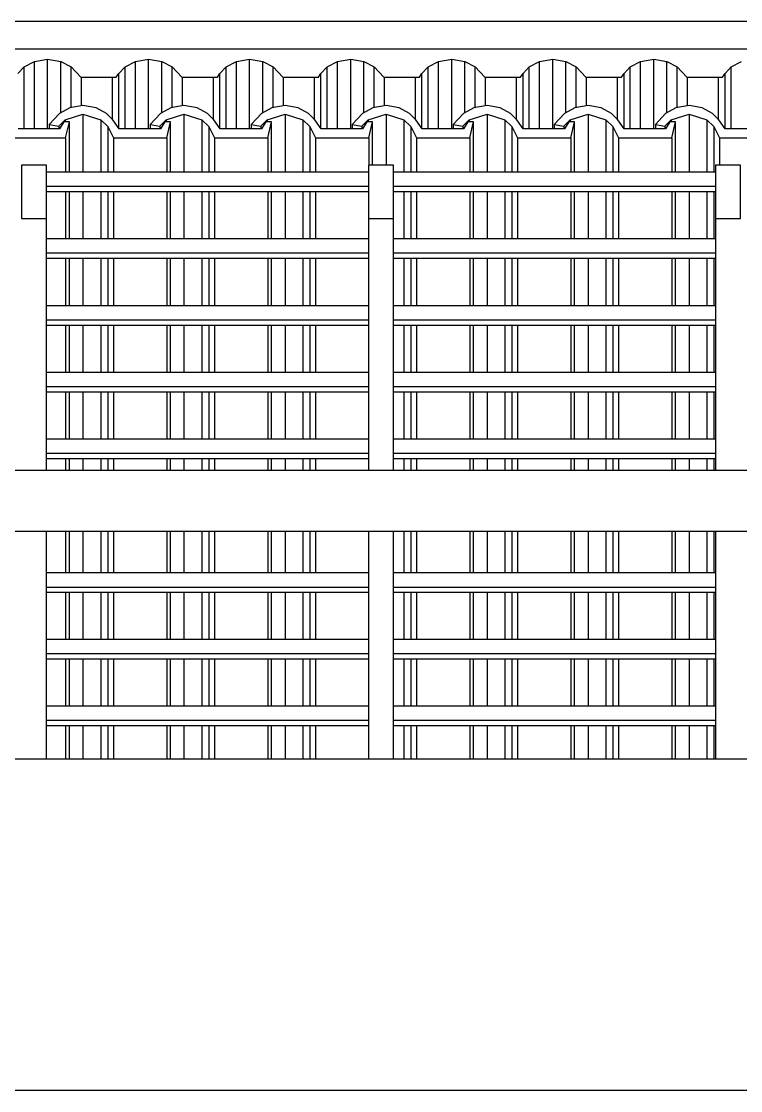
# Model space of a CAD drawing. Header units: metres. Extents: x 49 to 320, y -91 to 27.
# Drawn here: x 215.404 to 216.828, y 23.186 to 25.303 of the extents above; entities that cross this region are included whole.
import ezdxf

# ---------------------------------------------------------------- set-up
doc = ezdxf.new("R2010")
doc.units = ezdxf.units.M
doc.header["$LTSCALE"] = 0.2
for name, color, linetype in [('ARQ-___-___-VST', 9, 'Continuous'), ('ARQ-ALV-BXA', 1, 'Continuous'), ('ARQ-COB', 4, 'Continuous'), ('ARQ-FOR', 2, 'Continuous'), ('ARQ-LAJ', 12, 'Continuous')]:
    doc.layers.add(name, color=color, linetype=linetype)

msp = doc.modelspace()

# ---------------------------------------------------------------- linework, layer by layer
at = {"layer": 'ARQ-___-___-VST'}
for p, q in [((218.8259, 25.3026), (212.6559, 25.3026)), ((218.8259, 25.3026), (212.6559, 25.3026)), ((212.6559, 25.248), (218.8259, 25.248)), ((215.3971, 25.1993), (215.4094, 25.2123)), ((215.4094, 25.2123), (215.4298, 25.2234)), ((215.4094, 25.0897), (215.4094, 25.2123)), ((215.4298, 25.2234), (215.4559, 25.2281)), ((215.4298, 25.0897), (215.4298, 25.2234)), ((215.4559, 25.0897), (215.4559, 25.2281)), ((215.4559, 25.2281), (215.4821, 25.2234)), ((215.4821, 25.122), (215.4821, 25.2234)), ((215.4821, 25.2234), (215.5025, 25.2123)), ((215.5025, 25.1322), (215.5025, 25.2123)), ((215.5025, 25.2123), (215.5214, 25.192)), ((215.5971, 25.1993), (215.6094, 25.2123)), ((215.6094, 25.2123), (215.6298, 25.2234)), ((215.6094, 25.0897), (215.6094, 25.2123)), ((215.6298, 25.2234), (215.6559, 25.2281)), ((215.6298, 25.0897), (215.6298, 25.2234)), ((215.6559, 25.0897), (215.6559, 25.2281)), ((215.6559, 25.2281), (215.6821, 25.2234)), ((215.6821, 25.122), (215.6821, 25.2234)), ((215.6821, 25.2234), (215.7025, 25.2123)), ((215.7025, 25.1322), (215.7025, 25.2123)), ((215.7025, 25.2123), (215.7214, 25.192)), ((215.7971, 25.1993), (215.8094, 25.2123)), ((215.8094, 25.2123), (215.8298, 25.2234)), ((215.8094, 25.0897), (215.8094, 25.2123)), ((215.8298, 25.2234), (215.8559, 25.2281)), ((215.8298, 25.0897), (215.8298, 25.2234)), ((215.8559, 25.0897), (215.8559, 25.2281)), ((215.8559, 25.2281), (215.8821, 25.2234)), ((215.8821, 25.122), (215.8821, 25.2234)), ((215.8821, 25.2234), (215.9025, 25.2123)), ((215.9025, 25.1322), (215.9025, 25.2123)), ((215.9025, 25.2123), (215.9214, 25.192)), ((215.9971, 25.1993), (216.0094, 25.2123)), ((216.0094, 25.2123), (216.0298, 25.2234)), ((216.0094, 25.0897), (216.0094, 25.2123)), ((216.0298, 25.2234), (216.0559, 25.2281)), ((216.0298, 25.0897), (216.0298, 25.2234)), ((216.0559, 25.0897), (216.0559, 25.2281)), ((216.0559, 25.2281), (216.0821, 25.2234)), ((216.0821, 25.122), (216.0821, 25.2234)), ((216.0821, 25.2234), (216.1025, 25.2123)), ((216.1025, 25.1322), (216.1025, 25.2123)), ((216.1025, 25.2123), (216.1214, 25.192)), ((216.1971, 25.1993), (216.2094, 25.2123)), ((216.2094, 25.2123), (216.2298, 25.2234)), ((216.2094, 25.0897), (216.2094, 25.2123)), ((216.2298, 25.2234), (216.2559, 25.2281)), ((216.2298, 25.0897), (216.2298, 25.2234)), ((216.2559, 25.0897), (216.2559, 25.2281)), ((216.2559, 25.2281), (216.2821, 25.2234)), ((216.2821, 25.122), (216.2821, 25.2234)), ((216.2821, 25.2234), (216.3025, 25.2123)), ((216.3025, 25.1322), (216.3025, 25.2123)), ((216.3025, 25.2123), (216.3214, 25.192)), ((216.3971, 25.1993), (216.4094, 25.2123)), ((216.4094, 25.2123), (216.4298, 25.2234)), ((216.4094, 25.0897), (216.4094, 25.2123)), ((216.4298, 25.2234), (216.4559, 25.2281)), ((216.4298, 25.0897), (216.4298, 25.2234)), ((216.4559, 25.0897), (216.4559, 25.2281)), ((216.4559, 25.2281), (216.4821, 25.2234)), ((216.4821, 25.122), (216.4821, 25.2234)), ((216.4821, 25.2234), (216.5025, 25.2123)), ((216.5025, 25.1322), (216.5025, 25.2123)), ((216.5025, 25.2123), (216.5214, 25.192)), ((216.5971, 25.1993), (216.6094, 25.2123)), ((216.6094, 25.2123), (216.6298, 25.2234)), ((216.6094, 25.0897), (216.6094, 25.2123)), ((216.6298, 25.2234), (216.6559, 25.2281)), ((216.6298, 25.0897), (216.6298, 25.2234)), ((216.6559, 25.0897), (216.6559, 25.2281)), ((216.6559, 25.2281), (216.6821, 25.2234)), ((216.6821, 25.122), (216.6821, 25.2234)), ((216.6821, 25.2234), (216.7025, 25.2123)), ((216.7025, 25.1322), (216.7025, 25.2123)), ((216.7025, 25.2123), (216.7214, 25.192)), ((216.7971, 25.1993), (216.8094, 25.2123)), ((216.8094, 25.2123), (216.8298, 25.2234)), ((216.8094, 25.0897), (216.8094, 25.2123)), ((215.5214, 25.192), (215.5919, 25.192)), ((215.5228, 25.1358), (215.5228, 25.192)), ((215.5844, 25.1079), (215.5844, 25.192)), ((215.5919, 25.192), (215.5971, 25.1993)), ((215.5971, 25.0902), (215.5971, 25.1993)), ((215.7214, 25.192), (215.7919, 25.192)), ((215.7228, 25.1358), (215.7228, 25.192)), ((215.7844, 25.1079), (215.7844, 25.192)), ((215.7919, 25.192), (215.7971, 25.1993)), ((215.7971, 25.0902), (215.7971, 25.1993)), ((215.9214, 25.192), (215.9919, 25.192)), ((215.9228, 25.1358), (215.9228, 25.192)), ((215.9844, 25.1079), (215.9844, 25.192)), ((215.9919, 25.192), (215.9971, 25.1993)), ((215.9971, 25.0902), (215.9971, 25.1993)), ((216.1214, 25.192), (216.1919, 25.192)), ((216.1228, 25.1358), (216.1228, 25.192)), ((216.1844, 25.1079), (216.1844, 25.192)), ((216.1919, 25.192), (216.1971, 25.1993)), ((216.1971, 25.0902), (216.1971, 25.1993)), ((216.3214, 25.192), (216.3919, 25.192)), ((216.3228, 25.1358), (216.3228, 25.192)), ((216.3844, 25.1079), (216.3844, 25.192)), ((216.3919, 25.192), (216.3971, 25.1993)), ((216.3971, 25.0902), (216.3971, 25.1993)), ((216.5214, 25.192), (216.5919, 25.192)), ((216.5228, 25.1358), (216.5228, 25.192)), ((216.5844, 25.1079), (216.5844, 25.192)), ((216.5919, 25.192), (216.5971, 25.1993)), ((216.5971, 25.0902), (216.5971, 25.1993)), ((216.7214, 25.192), (216.7919, 25.192)), ((216.7228, 25.1358), (216.7228, 25.192)), ((216.7844, 25.1079), (216.7844, 25.192)), ((216.7919, 25.192), (216.7971, 25.1993)), ((216.7971, 25.0902), (216.7971, 25.1993)), ((215.4907, 25.1075), (215.4907, 25.1035)), ((215.4991, 25.004), (215.4991, 25.1035)), ((215.5259, 25.1189), (215.5259, 25.004)), ((215.5612, 25.1075), (215.5612, 25.004)), ((215.6907, 25.1075), (215.6907, 25.1035)), ((215.6991, 25.004), (215.6991, 25.1035)), ((215.7259, 25.1189), (215.7259, 25.004)), ((215.7612, 25.1075), (215.7612, 25.004)), ((215.8907, 25.1075), (215.8907, 25.1035)), ((215.8991, 25.004), (215.8991, 25.1035)), ((215.9259, 25.1189), (215.9259, 25.004)), ((215.9612, 25.1075), (215.9612, 25.004)), ((216.0907, 25.1075), (216.0907, 25.1035)), ((216.0991, 25.0182), (216.0991, 25.1035)), ((216.1259, 25.1189), (216.1259, 25.0182)), ((216.1612, 25.1075), (216.1612, 25.004)), ((216.2907, 25.1075), (216.2907, 25.1035)), ((216.2991, 25.004), (216.2991, 25.1035)), ((216.3259, 25.1189), (216.3259, 25.004)), ((216.3612, 25.1075), (216.3612, 25.004)), ((216.4907, 25.1075), (216.4907, 25.1035)), ((216.4991, 25.004), (216.4991, 25.1035)), ((216.5259, 25.1189), (216.5259, 25.004)), ((216.5612, 25.1075), (216.5612, 25.004)), ((216.6907, 25.1075), (216.6907, 25.1035)), ((216.6991, 25.004), (216.6991, 25.1035)), ((216.7259, 25.1189), (216.7259, 25.004)), ((216.7612, 25.1075), (216.7612, 25.004)), ((215.4591, 25.0988), (215.4591, 25.0897)), ((215.4778, 25.0955), (215.4778, 25.0897)), ((215.5749, 25.0945), (215.5749, 25.004)), ((215.6591, 25.0988), (215.6591, 25.0897)), ((215.6778, 25.0955), (215.6778, 25.0897)), ((215.7749, 25.0945), (215.7749, 25.004)), ((215.8591, 25.0988), (215.8591, 25.0897)), ((215.8778, 25.0955), (215.8778, 25.0897)), ((215.9749, 25.0945), (215.9749, 25.004)), ((216.0591, 25.0988), (216.0591, 25.0897)), ((216.0778, 25.0955), (216.0778, 25.0897)), ((216.1749, 25.0945), (216.1749, 25.004)), ((216.2591, 25.0988), (216.2591, 25.0897)), ((216.2778, 25.0955), (216.2778, 25.0897)), ((216.3749, 25.0945), (216.3749, 25.004)), ((216.4591, 25.0988), (216.4591, 25.0897)), ((216.4778, 25.0955), (216.4778, 25.0897)), ((216.5749, 25.0945), (216.5749, 25.004)), ((216.6591, 25.0988), (216.6591, 25.0897)), ((216.6778, 25.0955), (216.6778, 25.0897)), ((216.7749, 25.0945), (216.7749, 25.004)), ((215.4916, 25.0722), (215.4916, 25.004)), ((215.5864, 25.0722), (215.5864, 25.004)), ((215.6916, 25.0722), (215.6916, 25.004)), ((215.7864, 25.0722), (215.7864, 25.004)), ((215.8916, 25.0722), (215.8916, 25.004)), ((215.9864, 25.0722), (215.9864, 25.004)), ((216.0916, 25.0722), (216.0916, 25.0182)), ((216.1864, 25.0722), (216.1864, 25.004)), ((216.2916, 25.0722), (216.2916, 25.004)), ((216.3864, 25.0722), (216.3864, 25.004)), ((216.4916, 25.0722), (216.4916, 25.004)), ((216.5864, 25.0722), (216.5864, 25.004)), ((216.6916, 25.0722), (216.6916, 25.004)), ((216.7864, 25.0722), (216.7864, 25.0182)), ((216.0909, 25.004), (215.4539, 25.004)), ((216.7779, 25.004), (216.1409, 25.004)), ((216.0909, 24.9757), (215.4539, 24.9757)), ((215.4539, 24.9658), (216.0909, 24.9658)), ((215.4916, 24.9658), (215.4916, 24.8719)), ((215.4991, 24.8719), (215.4991, 24.9658)), ((215.5259, 24.9658), (215.5259, 24.8719)), ((215.5612, 24.9658), (215.5612, 24.8719)), ((215.5749, 24.9658), (215.5749, 24.8719)), ((215.5864, 24.9658), (215.5864, 24.8719)), ((215.6916, 24.9658), (215.6916, 24.8719)), ((215.6991, 24.8719), (215.6991, 24.9658)), ((215.7259, 24.9658), (215.7259, 24.8719)), ((215.7612, 24.9658), (215.7612, 24.8719)), ((215.7749, 24.9658), (215.7749, 24.8719)), ((215.7864, 24.9658), (215.7864, 24.8719)), ((215.8916, 24.9658), (215.8916, 24.8719)), ((215.8991, 24.8719), (215.8991, 24.9658)), ((215.9259, 24.9658), (215.9259, 24.8719)), ((215.9612, 24.9658), (215.9612, 24.8719)), ((215.9749, 24.9658), (215.9749, 24.8719)), ((215.9864, 24.9658), (215.9864, 24.8719)), ((216.7779, 24.9757), (216.1409, 24.9757)), ((216.1409, 24.9658), (216.7779, 24.9658)), ((216.1612, 24.9658), (216.1612, 24.8719)), ((216.1749, 24.9658), (216.1749, 24.8719)), ((216.1864, 24.9658), (216.1864, 24.8719)), ((216.2916, 24.9658), (216.2916, 24.8719)), ((216.2991, 24.8719), (216.2991, 24.9658)), ((216.3259, 24.9658), (216.3259, 24.8719)), ((216.3612, 24.9658), (216.3612, 24.8719)), ((216.3749, 24.9658), (216.3749, 24.8719)), ((216.3864, 24.9658), (216.3864, 24.8719)), ((216.4916, 24.9658), (216.4916, 24.8719)), ((216.4991, 24.8719), (216.4991, 24.9658)), ((216.5259, 24.9658), (216.5259, 24.8719)), ((216.5612, 24.9658), (216.5612, 24.8719)), ((216.5749, 24.9658), (216.5749, 24.8719)), ((216.5864, 24.9658), (216.5864, 24.8719)), ((216.6916, 24.9658), (216.6916, 24.8719)), ((216.6991, 24.8719), (216.6991, 24.9658)), ((216.7259, 24.9658), (216.7259, 24.8719)), ((216.7612, 24.9658), (216.7612, 24.8719)), ((216.7749, 24.9658), (216.7749, 24.8719)), ((215.4539, 24.4133), (215.4539, 24.9123)), ((216.0909, 24.9123), (216.0909, 24.4133)), ((216.1409, 24.4133), (216.1409, 24.9123)), ((216.7779, 24.9123), (216.7779, 24.4133)), ((216.0909, 24.8719), (215.4539, 24.8719)), ((216.7779, 24.8719), (216.1409, 24.8719)), ((216.0909, 24.8436), (215.4539, 24.8436)), ((215.4539, 24.8337), (216.0909, 24.8337)), ((215.4916, 24.8337), (215.4916, 24.7398)), ((215.4991, 24.7398), (215.4991, 24.8337)), ((215.5259, 24.8337), (215.5259, 24.7398)), ((215.5612, 24.8337), (215.5612, 24.7398)), ((215.5749, 24.8337), (215.5749, 24.7398)), ((215.5864, 24.8337), (215.5864, 24.7398)), ((215.6916, 24.8337), (215.6916, 24.7398)), ((215.6991, 24.7398), (215.6991, 24.8337)), ((215.7259, 24.8337), (215.7259, 24.7398)), ((215.7612, 24.8337), (215.7612, 24.7398)), ((215.7749, 24.8337), (215.7749, 24.7398)), ((215.7864, 24.8337), (215.7864, 24.7398)), ((215.8916, 24.8337), (215.8916, 24.7398)), ((215.8991, 24.7398), (215.8991, 24.8337)), ((215.9259, 24.8337), (215.9259, 24.7398)), ((215.9612, 24.8337), (215.9612, 24.7398)), ((215.9749, 24.8337), (215.9749, 24.7398)), ((215.9864, 24.8337), (215.9864, 24.7398)), ((216.7779, 24.8436), (216.1409, 24.8436)), ((216.1409, 24.8337), (216.7779, 24.8337)), ((216.1612, 24.8337), (216.1612, 24.7398)), ((216.1749, 24.8337), (216.1749, 24.7398)), ((216.1864, 24.8337), (216.1864, 24.7398)), ((216.2916, 24.8337), (216.2916, 24.7398)), ((216.2991, 24.7398), (216.2991, 24.8337)), ((216.3259, 24.8337), (216.3259, 24.7398)), ((216.3612, 24.8337), (216.3612, 24.7398)), ((216.3749, 24.8337), (216.3749, 24.7398)), ((216.3864, 24.8337), (216.3864, 24.7398)), ((216.4916, 24.8337), (216.4916, 24.7398)), ((216.4991, 24.7398), (216.4991, 24.8337)), ((216.5259, 24.8337), (216.5259, 24.7398)), ((216.5612, 24.8337), (216.5612, 24.7398)), ((216.5749, 24.8337), (216.5749, 24.7398)), ((216.5864, 24.8337), (216.5864, 24.7398)), ((216.6916, 24.8337), (216.6916, 24.7398)), ((216.6991, 24.7398), (216.6991, 24.8337)), ((216.7259, 24.8337), (216.7259, 24.7398)), ((216.7612, 24.8337), (216.7612, 24.7398)), ((216.7749, 24.8337), (216.7749, 24.7398)), ((216.0909, 24.7398), (215.4539, 24.7398)), ((216.7779, 24.7398), (216.1409, 24.7398)), ((216.0909, 24.7114), (215.4539, 24.7114)), ((215.4539, 24.7015), (216.0909, 24.7015)), ((215.4916, 24.7015), (215.4916, 24.6076)), ((215.4991, 24.6076), (215.4991, 24.7015)), ((215.5259, 24.7015), (215.5259, 24.6076)), ((215.5612, 24.7015), (215.5612, 24.6076)), ((215.5749, 24.7015), (215.5749, 24.6076)), ((215.5864, 24.7015), (215.5864, 24.6076)), ((215.6916, 24.7015), (215.6916, 24.6076)), ((215.6991, 24.6076), (215.6991, 24.7015)), ((215.7259, 24.7015), (215.7259, 24.6076)), ((215.7612, 24.7015), (215.7612, 24.6076)), ((215.7749, 24.7015), (215.7749, 24.6076)), ((215.7864, 24.7015), (215.7864, 24.6076)), ((215.8916, 24.7015), (215.8916, 24.6076)), ((215.8991, 24.6076), (215.8991, 24.7015)), ((215.9259, 24.7015), (215.9259, 24.6076)), ((215.9612, 24.7015), (215.9612, 24.6076)), ((215.9749, 24.7015), (215.9749, 24.6076)), ((215.9864, 24.7015), (215.9864, 24.6076)), ((216.7779, 24.7114), (216.1409, 24.7114)), ((216.1409, 24.7015), (216.7779, 24.7015)), ((216.1612, 24.7015), (216.1612, 24.6076)), ((216.1749, 24.7015), (216.1749, 24.6076)), ((216.1864, 24.7015), (216.1864, 24.6076)), ((216.2916, 24.7015), (216.2916, 24.6076)), ((216.2991, 24.6076), (216.2991, 24.7015)), ((216.3259, 24.7015), (216.3259, 24.6076)), ((216.3612, 24.7015), (216.3612, 24.6076)), ((216.3749, 24.7015), (216.3749, 24.6076)), ((216.3864, 24.7015), (216.3864, 24.6076)), ((216.4916, 24.7015), (216.4916, 24.6076)), ((216.4991, 24.6076), (216.4991, 24.7015)), ((216.5259, 24.7015), (216.5259, 24.6076)), ((216.5612, 24.7015), (216.5612, 24.6076)), ((216.5749, 24.7015), (216.5749, 24.6076)), ((216.5864, 24.7015), (216.5864, 24.6076)), ((216.6916, 24.7015), (216.6916, 24.6076)), ((216.6991, 24.6076), (216.6991, 24.7015)), ((216.7259, 24.7015), (216.7259, 24.6076)), ((216.7612, 24.7015), (216.7612, 24.6076)), ((216.7749, 24.7015), (216.7749, 24.6076)), ((216.0909, 24.6076), (215.4539, 24.6076)), ((216.7779, 24.6076), (216.1409, 24.6076)), ((216.0909, 24.5793), (215.4539, 24.5793)), ((216.7779, 24.5793), (216.1409, 24.5793)), ((215.4539, 24.5694), (216.0909, 24.5694)), ((215.4916, 24.5694), (215.4916, 24.4755)), ((215.4991, 24.4755), (215.4991, 24.5694)), ((215.5259, 24.5694), (215.5259, 24.4755)), ((215.5612, 24.5694), (215.5612, 24.4755)), ((215.5749, 24.5694), (215.5749, 24.4755)), ((215.5864, 24.5694), (215.5864, 24.4755)), ((215.6916, 24.5694), (215.6916, 24.4755)), ((215.6991, 24.4755), (215.6991, 24.5694)), ((215.7259, 24.5694), (215.7259, 24.4755)), ((215.7612, 24.5694), (215.7612, 24.4755)), ((215.7749, 24.5694), (215.7749, 24.4755)), ((215.7864, 24.5694), (215.7864, 24.4755)), ((215.8916, 24.5694), (215.8916, 24.4755)), ((215.8991, 24.4755), (215.8991, 24.5694)), ((215.9259, 24.5694), (215.9259, 24.4755)), ((215.9612, 24.5694), (215.9612, 24.4755)), ((215.9749, 24.5694), (215.9749, 24.4755)), ((215.9864, 24.5694), (215.9864, 24.4755)), ((216.1409, 24.5694), (216.7779, 24.5694)), ((216.1612, 24.5694), (216.1612, 24.4755)), ((216.1749, 24.5694), (216.1749, 24.4755)), ((216.1864, 24.5694), (216.1864, 24.4755)), ((216.2916, 24.5694), (216.2916, 24.4755)), ((216.2991, 24.4755), (216.2991, 24.5694)), ((216.3259, 24.5694), (216.3259, 24.4755)), ((216.3612, 24.5694), (216.3612, 24.4755)), ((216.3749, 24.5694), (216.3749, 24.4755)), ((216.3864, 24.5694), (216.3864, 24.4755)), ((216.4916, 24.5694), (216.4916, 24.4755)), ((216.4991, 24.4755), (216.4991, 24.5694)), ((216.5259, 24.5694), (216.5259, 24.4755)), ((216.5612, 24.5694), (216.5612, 24.4755)), ((216.5749, 24.5694), (216.5749, 24.4755)), ((216.5864, 24.5694), (216.5864, 24.4755)), ((216.6916, 24.5694), (216.6916, 24.4755)), ((216.6991, 24.4755), (216.6991, 24.5694)), ((216.7259, 24.5694), (216.7259, 24.4755)), ((216.7612, 24.5694), (216.7612, 24.4755)), ((216.7749, 24.5694), (216.7749, 24.4755)), ((216.0909, 24.4755), (215.4539, 24.4755)), ((216.7779, 24.4755), (216.1409, 24.4755)), ((216.0909, 24.4472), (215.4539, 24.4472)), ((216.7779, 24.4472), (216.1409, 24.4472)), ((215.4539, 24.4373), (216.0909, 24.4373)), ((215.4916, 24.4373), (215.4916, 24.4133)), ((215.4991, 24.4133), (215.4991, 24.4373)), ((215.5259, 24.4373), (215.5259, 24.4133)), ((215.5612, 24.4373), (215.5612, 24.4133)), ((215.5749, 24.4373), (215.5749, 24.4133)), ((215.5864, 24.4373), (215.5864, 24.4133)), ((215.6916, 24.4373), (215.6916, 24.4133)), ((215.6991, 24.4133), (215.6991, 24.4373)), ((215.7259, 24.4373), (215.7259, 24.4133)), ((215.7612, 24.4373), (215.7612, 24.4133)), ((215.7749, 24.4373), (215.7749, 24.4133)), ((215.7864, 24.4373), (215.7864, 24.4133)), ((215.8916, 24.4373), (215.8916, 24.4133)), ((215.8991, 24.4133), (215.8991, 24.4373)), ((215.9259, 24.4373), (215.9259, 24.4133)), ((215.9612, 24.4373), (215.9612, 24.4133)), ((215.9749, 24.4373), (215.9749, 24.4133)), ((215.9864, 24.4373), (215.9864, 24.4133)), ((216.1409, 24.4373), (216.7779, 24.4373)), ((216.1612, 24.4373), (216.1612, 24.4133)), ((216.1749, 24.4373), (216.1749, 24.4133)), ((216.1864, 24.4373), (216.1864, 24.4133)), ((216.2916, 24.4373), (216.2916, 24.4133)), ((216.2991, 24.4133), (216.2991, 24.4373)), ((216.3259, 24.4373), (216.3259, 24.4133)), ((216.3612, 24.4373), (216.3612, 24.4133)), ((216.3749, 24.4373), (216.3749, 24.4133)), ((216.3864, 24.4373), (216.3864, 24.4133)), ((216.4916, 24.4373), (216.4916, 24.4133)), ((216.4991, 24.4133), (216.4991, 24.4373)), ((216.5259, 24.4373), (216.5259, 24.4133)), ((216.5612, 24.4373), (216.5612, 24.4133)), ((216.5749, 24.4373), (216.5749, 24.4133)), ((216.5864, 24.4373), (216.5864, 24.4133)), ((216.6916, 24.4373), (216.6916, 24.4133)), ((216.6991, 24.4133), (216.6991, 24.4373)), ((216.7259, 24.4373), (216.7259, 24.4133)), ((216.7612, 24.4373), (216.7612, 24.4133)), ((216.7749, 24.4373), (216.7749, 24.4133)), ((218.8259, 24.4133), (213.5559, 24.4133)), ((213.5559, 24.2933), (218.8259, 24.2933)), ((215.4539, 23.842), (215.4539, 24.2933)), ((215.4916, 24.2933), (215.4916, 24.2112)), ((215.4991, 24.2112), (215.4991, 24.2933)), ((215.5259, 24.2933), (215.5259, 24.2112)), ((215.5612, 24.2933), (215.5612, 24.2112)), ((215.5749, 24.2933), (215.5749, 24.2112)), ((215.5864, 24.2933), (215.5864, 24.2112)), ((215.6916, 24.2933), (215.6916, 24.2112)), ((215.6991, 24.2112), (215.6991, 24.2933)), ((215.7259, 24.2933), (215.7259, 24.2112)), ((215.7612, 24.2933), (215.7612, 24.2112)), ((215.7749, 24.2933), (215.7749, 24.2112)), ((215.7864, 24.2933), (215.7864, 24.2112)), ((215.8916, 24.2933), (215.8916, 24.2112)), ((215.8991, 24.2112), (215.8991, 24.2933)), ((215.9259, 24.2933), (215.9259, 24.2112)), ((215.9612, 24.2933), (215.9612, 24.2112)), ((215.9749, 24.2933), (215.9749, 24.2112)), ((215.9864, 24.2933), (215.9864, 24.2112)), ((216.0909, 24.2933), (216.0909, 23.842)), ((216.1409, 23.842), (216.1409, 24.2933)), ((216.1612, 24.2933), (216.1612, 24.2112)), ((216.1749, 24.2933), (216.1749, 24.2112)), ((216.1864, 24.2933), (216.1864, 24.2112)), ((216.2916, 24.2933), (216.2916, 24.2112)), ((216.2991, 24.2112), (216.2991, 24.2933)), ((216.3259, 24.2933), (216.3259, 24.2112)), ((216.3612, 24.2933), (216.3612, 24.2112)), ((216.3749, 24.2933), (216.3749, 24.2112)), ((216.3864, 24.2933), (216.3864, 24.2112)), ((216.4916, 24.2933), (216.4916, 24.2112)), ((216.4991, 24.2112), (216.4991, 24.2933)), ((216.5259, 24.2933), (216.5259, 24.2112)), ((216.5612, 24.2933), (216.5612, 24.2112)), ((216.5749, 24.2933), (216.5749, 24.2112)), ((216.5864, 24.2933), (216.5864, 24.2112)), ((216.6916, 24.2933), (216.6916, 24.2112)), ((216.6991, 24.2112), (216.6991, 24.2933)), ((216.7259, 24.2933), (216.7259, 24.2112)), ((216.7612, 24.2933), (216.7612, 24.2112)), ((216.7749, 24.2933), (216.7749, 24.2112)), ((216.7779, 24.2933), (216.7779, 23.842)), ((216.0909, 24.2112), (215.4539, 24.2112)), ((216.7779, 24.2112), (216.1409, 24.2112)), ((215.4539, 24.1829), (216.0909, 24.1829)), ((215.4539, 24.173), (216.0909, 24.173)), ((215.4916, 24.173), (215.4916, 24.0791)), ((215.4991, 24.0791), (215.4991, 24.173)), ((215.5259, 24.173), (215.5259, 24.0791)), ((215.5612, 24.173), (215.5612, 24.0791)), ((215.5749, 24.173), (215.5749, 24.0791)), ((215.5864, 24.173), (215.5864, 24.0791)), ((215.6916, 24.173), (215.6916, 24.0791)), ((215.6991, 24.0791), (215.6991, 24.173)), ((215.7259, 24.173), (215.7259, 24.0791)), ((215.7612, 24.173), (215.7612, 24.0791)), ((215.7749, 24.173), (215.7749, 24.0791)), ((215.7864, 24.173), (215.7864, 24.0791)), ((215.8916, 24.173), (215.8916, 24.0791)), ((215.8991, 24.0791), (215.8991, 24.173)), ((215.9259, 24.173), (215.9259, 24.0791)), ((215.9612, 24.173), (215.9612, 24.0791)), ((215.9749, 24.173), (215.9749, 24.0791)), ((215.9864, 24.173), (215.9864, 24.0791)), ((216.1409, 24.1829), (216.7779, 24.1829)), ((216.1409, 24.173), (216.7779, 24.173)), ((216.1612, 24.173), (216.1612, 24.0791)), ((216.1749, 24.173), (216.1749, 24.0791)), ((216.1864, 24.173), (216.1864, 24.0791)), ((216.2916, 24.173), (216.2916, 24.0791)), ((216.2991, 24.0791), (216.2991, 24.173)), ((216.3259, 24.173), (216.3259, 24.0791)), ((216.3612, 24.173), (216.3612, 24.0791)), ((216.3749, 24.173), (216.3749, 24.0791)), ((216.3864, 24.173), (216.3864, 24.0791)), ((216.4916, 24.173), (216.4916, 24.0791)), ((216.4991, 24.0791), (216.4991, 24.173)), ((216.5259, 24.173), (216.5259, 24.0791)), ((216.5612, 24.173), (216.5612, 24.0791)), ((216.5749, 24.173), (216.5749, 24.0791)), ((216.5864, 24.173), (216.5864, 24.0791)), ((216.6916, 24.173), (216.6916, 24.0791)), ((216.6991, 24.0791), (216.6991, 24.173)), ((216.7259, 24.173), (216.7259, 24.0791)), ((216.7612, 24.173), (216.7612, 24.0791)), ((216.7749, 24.173), (216.7749, 24.0791)), ((216.0909, 24.0791), (215.4539, 24.0791)), ((216.7779, 24.0791), (216.1409, 24.0791)), ((216.0909, 24.0507), (215.4539, 24.0507)), ((216.7779, 24.0507), (216.1409, 24.0507)), ((215.4539, 24.0408), (216.0909, 24.0408)), ((215.4916, 24.0408), (215.4916, 23.9469)), ((215.4991, 23.9469), (215.4991, 24.0408)), ((215.5259, 24.0408), (215.5259, 23.9469)), ((215.5612, 24.0408), (215.5612, 23.9469)), ((215.5749, 24.0408), (215.5749, 23.9469)), ((215.5864, 24.0408), (215.5864, 23.9469)), ((215.6916, 24.0408), (215.6916, 23.9469)), ((215.6991, 23.9469), (215.6991, 24.0408)), ((215.7259, 24.0408), (215.7259, 23.9469)), ((215.7612, 24.0408), (215.7612, 23.9469)), ((215.7749, 24.0408), (215.7749, 23.9469)), ((215.7864, 24.0408), (215.7864, 23.9469)), ((215.8916, 24.0408), (215.8916, 23.9469)), ((215.8991, 23.9469), (215.8991, 24.0408)), ((215.9259, 24.0408), (215.9259, 23.9469)), ((215.9612, 24.0408), (215.9612, 23.9469)), ((215.9749, 24.0408), (215.9749, 23.9469)), ((215.9864, 24.0408), (215.9864, 23.9469)), ((216.1409, 24.0408), (216.7779, 24.0408)), ((216.1612, 24.0408), (216.1612, 23.9469)), ((216.1749, 24.0408), (216.1749, 23.9469)), ((216.1864, 24.0408), (216.1864, 23.9469)), ((216.2916, 24.0408), (216.2916, 23.9469)), ((216.2991, 23.9469), (216.2991, 24.0408)), ((216.3259, 24.0408), (216.3259, 23.9469)), ((216.3612, 24.0408), (216.3612, 23.9469)), ((216.3749, 24.0408), (216.3749, 23.9469)), ((216.3864, 24.0408), (216.3864, 23.9469)), ((216.4916, 24.0408), (216.4916, 23.9469)), ((216.4991, 23.9469), (216.4991, 24.0408)), ((216.5259, 24.0408), (216.5259, 23.9469)), ((216.5612, 24.0408), (216.5612, 23.9469)), ((216.5749, 24.0408), (216.5749, 23.9469)), ((216.5864, 24.0408), (216.5864, 23.9469)), ((216.6916, 24.0408), (216.6916, 23.9469)), ((216.6991, 23.9469), (216.6991, 24.0408)), ((216.7259, 24.0408), (216.7259, 23.9469)), ((216.7612, 24.0408), (216.7612, 23.9469)), ((216.7749, 24.0408), (216.7749, 23.9469)), ((216.0909, 23.9469), (215.4539, 23.9469)), ((216.7779, 23.9469), (216.1409, 23.9469)), ((216.0909, 23.9186), (215.4539, 23.9186)), ((216.7779, 23.9186), (216.1409, 23.9186)), ((215.4539, 23.9087), (216.0909, 23.9087)), ((215.4916, 23.9087), (215.4916, 23.842)), ((215.4991, 23.842), (215.4991, 23.9087)), ((215.5259, 23.9087), (215.5259, 23.842)), ((215.5612, 23.9087), (215.5612, 23.842)), ((215.5749, 23.9087), (215.5749, 23.842)), ((215.5864, 23.9087), (215.5864, 23.842)), ((215.6916, 23.9087), (215.6916, 23.842)), ((215.6991, 23.842), (215.6991, 23.9087)), ((215.7259, 23.9087), (215.7259, 23.842)), ((215.7612, 23.9087), (215.7612, 23.842)), ((215.7749, 23.9087), (215.7749, 23.842)), ((215.7864, 23.9087), (215.7864, 23.842)), ((215.8916, 23.9087), (215.8916, 23.842)), ((215.8991, 23.842), (215.8991, 23.9087)), ((215.9259, 23.9087), (215.9259, 23.842)), ((215.9612, 23.9087), (215.9612, 23.842)), ((215.9749, 23.9087), (215.9749, 23.842)), ((215.9864, 23.9087), (215.9864, 23.842)), ((216.1409, 23.9087), (216.7779, 23.9087)), ((216.1612, 23.9087), (216.1612, 23.842)), ((216.1749, 23.9087), (216.1749, 23.842)), ((216.1864, 23.9087), (216.1864, 23.842)), ((216.2916, 23.9087), (216.2916, 23.842)), ((216.2991, 23.842), (216.2991, 23.9087)), ((216.3259, 23.9087), (216.3259, 23.842)), ((216.3612, 23.9087), (216.3612, 23.842)), ((216.3749, 23.9087), (216.3749, 23.842)), ((216.3864, 23.9087), (216.3864, 23.842)), ((216.4916, 23.9087), (216.4916, 23.842)), ((216.4991, 23.842), (216.4991, 23.9087)), ((216.5259, 23.9087), (216.5259, 23.842)), ((216.5612, 23.9087), (216.5612, 23.842)), ((216.5749, 23.9087), (216.5749, 23.842)), ((216.5864, 23.9087), (216.5864, 23.842)), ((216.6916, 23.9087), (216.6916, 23.842)), ((216.6991, 23.842), (216.6991, 23.9087)), ((216.7259, 23.9087), (216.7259, 23.842)), ((216.7612, 23.9087), (216.7612, 23.842)), ((216.7749, 23.9087), (216.7749, 23.842))]:
    msp.add_line(p, q, dxfattribs=at)
at = {"layer": 'ARQ-ALV-BXA'}
msp.add_line((218.8259, 23.842), (213.5559, 23.842), dxfattribs=at)
at = {"layer": 'ARQ-COB'}
for p, q in [((215.4998, 25.1317), (215.4794, 25.1205)), ((215.5259, 25.1363), (215.4998, 25.1317)), ((215.5521, 25.1317), (215.5259, 25.1363)), ((215.5725, 25.1205), (215.5521, 25.1317)), ((215.6998, 25.1317), (215.6794, 25.1205)), ((215.7259, 25.1363), (215.6998, 25.1317)), ((215.7521, 25.1317), (215.7259, 25.1363)), ((215.7725, 25.1205), (215.7521, 25.1317)), ((215.8998, 25.1317), (215.8794, 25.1205)), ((215.9259, 25.1363), (215.8998, 25.1317)), ((215.9521, 25.1317), (215.9259, 25.1363)), ((215.9725, 25.1205), (215.9521, 25.1317)), ((216.0998, 25.1317), (216.0794, 25.1205)), ((216.1259, 25.1363), (216.0998, 25.1317)), ((216.1521, 25.1317), (216.1259, 25.1363)), ((216.1725, 25.1205), (216.1521, 25.1317)), ((216.2998, 25.1317), (216.2794, 25.1205)), ((216.3259, 25.1363), (216.2998, 25.1317)), ((216.3521, 25.1317), (216.3259, 25.1363)), ((216.3725, 25.1205), (216.3521, 25.1317)), ((216.4998, 25.1317), (216.4794, 25.1205)), ((216.5259, 25.1363), (216.4998, 25.1317)), ((216.5521, 25.1317), (216.5259, 25.1363)), ((216.5725, 25.1205), (216.5521, 25.1317)), ((216.6998, 25.1317), (216.6794, 25.1205)), ((216.7259, 25.1363), (216.6998, 25.1317)), ((216.7521, 25.1317), (216.7259, 25.1363)), ((216.7725, 25.1205), (216.7521, 25.1317)), ((215.4794, 25.1205), (215.4591, 25.0988)), ((215.4778, 25.0955), (215.4907, 25.1075)), ((215.4881, 25.1035), (215.4792, 25.0897)), ((215.4991, 25.1035), (215.4881, 25.1035)), ((215.4907, 25.1075), (215.5259, 25.1189)), ((215.4916, 25.0722), (215.4991, 25.1035)), ((215.5259, 25.1189), (215.5612, 25.1075)), ((215.5612, 25.1075), (215.5749, 25.0945)), ((215.5847, 25.1075), (215.5725, 25.1205)), ((215.5974, 25.0897), (215.5847, 25.1075)), ((215.6794, 25.1205), (215.6591, 25.0988)), ((215.6778, 25.0955), (215.6907, 25.1075)), ((215.6881, 25.1035), (215.6792, 25.0897)), ((215.6991, 25.1035), (215.6881, 25.1035)), ((215.6907, 25.1075), (215.7259, 25.1189)), ((215.6916, 25.0722), (215.6991, 25.1035)), ((215.7259, 25.1189), (215.7612, 25.1075)), ((215.7612, 25.1075), (215.7749, 25.0945)), ((215.7847, 25.1075), (215.7725, 25.1205)), ((215.7974, 25.0897), (215.7847, 25.1075)), ((215.8794, 25.1205), (215.8591, 25.0988)), ((215.8778, 25.0955), (215.8907, 25.1075)), ((215.8881, 25.1035), (215.8792, 25.0897)), ((215.8991, 25.1035), (215.8881, 25.1035)), ((215.8907, 25.1075), (215.9259, 25.1189)), ((215.8916, 25.0722), (215.8991, 25.1035)), ((215.9259, 25.1189), (215.9612, 25.1075)), ((215.9612, 25.1075), (215.9749, 25.0945)), ((215.9847, 25.1075), (215.9725, 25.1205)), ((215.9974, 25.0897), (215.9847, 25.1075)), ((216.0794, 25.1205), (216.0591, 25.0988)), ((216.0778, 25.0955), (216.0907, 25.1075)), ((216.0881, 25.1035), (216.0792, 25.0897)), ((216.0991, 25.1035), (216.0881, 25.1035)), ((216.0907, 25.1075), (216.1259, 25.1189)), ((216.0916, 25.0722), (216.0991, 25.1035)), ((216.1259, 25.1189), (216.1612, 25.1075)), ((216.1612, 25.1075), (216.1749, 25.0945)), ((216.1847, 25.1075), (216.1725, 25.1205)), ((216.1974, 25.0897), (216.1847, 25.1075)), ((216.2794, 25.1205), (216.2591, 25.0988)), ((216.2778, 25.0955), (216.2907, 25.1075)), ((216.2881, 25.1035), (216.2792, 25.0897)), ((216.2991, 25.1035), (216.2881, 25.1035)), ((216.2907, 25.1075), (216.3259, 25.1189)), ((216.2916, 25.0722), (216.2991, 25.1035)), ((216.3259, 25.1189), (216.3612, 25.1075)), ((216.3612, 25.1075), (216.3749, 25.0945)), ((216.3847, 25.1075), (216.3725, 25.1205)), ((216.3974, 25.0897), (216.3847, 25.1075)), ((216.4794, 25.1205), (216.4591, 25.0988)), ((216.4778, 25.0955), (216.4907, 25.1075)), ((216.4881, 25.1035), (216.4792, 25.0897)), ((216.4991, 25.1035), (216.4881, 25.1035)), ((216.4907, 25.1075), (216.5259, 25.1189)), ((216.4916, 25.0722), (216.4991, 25.1035)), ((216.5259, 25.1189), (216.5612, 25.1075)), ((216.5612, 25.1075), (216.5749, 25.0945)), ((216.5847, 25.1075), (216.5725, 25.1205)), ((216.5974, 25.0897), (216.5847, 25.1075)), ((216.6794, 25.1205), (216.6591, 25.0988)), ((216.6778, 25.0955), (216.6907, 25.1075)), ((216.6881, 25.1035), (216.6792, 25.0897)), ((216.6991, 25.1035), (216.6881, 25.1035)), ((216.6907, 25.1075), (216.7259, 25.1189)), ((216.6916, 25.0722), (216.6991, 25.1035)), ((216.7259, 25.1189), (216.7612, 25.1075)), ((216.7612, 25.1075), (216.7749, 25.0945)), ((216.7847, 25.1075), (216.7725, 25.1205)), ((216.7974, 25.0897), (216.7847, 25.1075)), ((215.4792, 25.0897), (215.3974, 25.0897)), ((215.4591, 25.0988), (215.4778, 25.0955)), ((215.5749, 25.0945), (215.5864, 25.0722)), ((215.6792, 25.0897), (215.5974, 25.0897)), ((215.6591, 25.0988), (215.6778, 25.0955)), ((215.7749, 25.0945), (215.7864, 25.0722)), ((215.8792, 25.0897), (215.7974, 25.0897)), ((215.8591, 25.0988), (215.8778, 25.0955)), ((215.9749, 25.0945), (215.9864, 25.0722)), ((216.0792, 25.0897), (215.9974, 25.0897)), ((216.0591, 25.0988), (216.0778, 25.0955)), ((216.1749, 25.0945), (216.1864, 25.0722)), ((216.2792, 25.0897), (216.1974, 25.0897)), ((216.2591, 25.0988), (216.2778, 25.0955)), ((216.3749, 25.0945), (216.3864, 25.0722)), ((216.4792, 25.0897), (216.3974, 25.0897)), ((216.4591, 25.0988), (216.4778, 25.0955)), ((216.5749, 25.0945), (216.5864, 25.0722)), ((216.6792, 25.0897), (216.5974, 25.0897)), ((216.6591, 25.0988), (216.6778, 25.0955)), ((216.7749, 25.0945), (216.7864, 25.0722)), ((216.8792, 25.0897), (216.7974, 25.0897)), ((215.3864, 25.0722), (215.4916, 25.0722)), ((215.5864, 25.0722), (215.6916, 25.0722)), ((215.7864, 25.0722), (215.8916, 25.0722)), ((215.9864, 25.0722), (216.0916, 25.0722)), ((216.1864, 25.0722), (216.2916, 25.0722)), ((216.3864, 25.0722), (216.4916, 25.0722)), ((216.5864, 25.0722), (216.6916, 25.0722)), ((216.7864, 25.0722), (216.8916, 25.0722))]:
    msp.add_line(p, q, dxfattribs=at)
at = {"layer": 'ARQ-FOR'}
for p, q in [((215.4039, 25.0182), (215.4039, 24.9123)), ((215.4539, 25.0182), (215.4039, 25.0182)), ((215.4539, 24.9123), (215.4539, 25.0182)), ((216.0909, 25.0182), (216.0909, 24.9123)), ((216.1409, 25.0182), (216.0909, 25.0182)), ((216.1409, 24.9123), (216.1409, 25.0182)), ((216.7779, 25.0182), (216.7779, 24.9123)), ((216.8279, 25.0182), (216.7779, 25.0182)), ((216.8279, 24.9123), (216.8279, 25.0182)), ((215.4039, 24.9123), (215.4539, 24.9123)), ((216.0909, 24.9123), (216.1409, 24.9123)), ((216.7779, 24.9123), (216.8279, 24.9123))]:
    msp.add_line(p, q, dxfattribs=at)
at = {"layer": 'ARQ-LAJ'}
msp.add_line((218.8259, 23.186), (213.5559, 23.186), dxfattribs=at)

doc.saveas('drawing.dxf')
